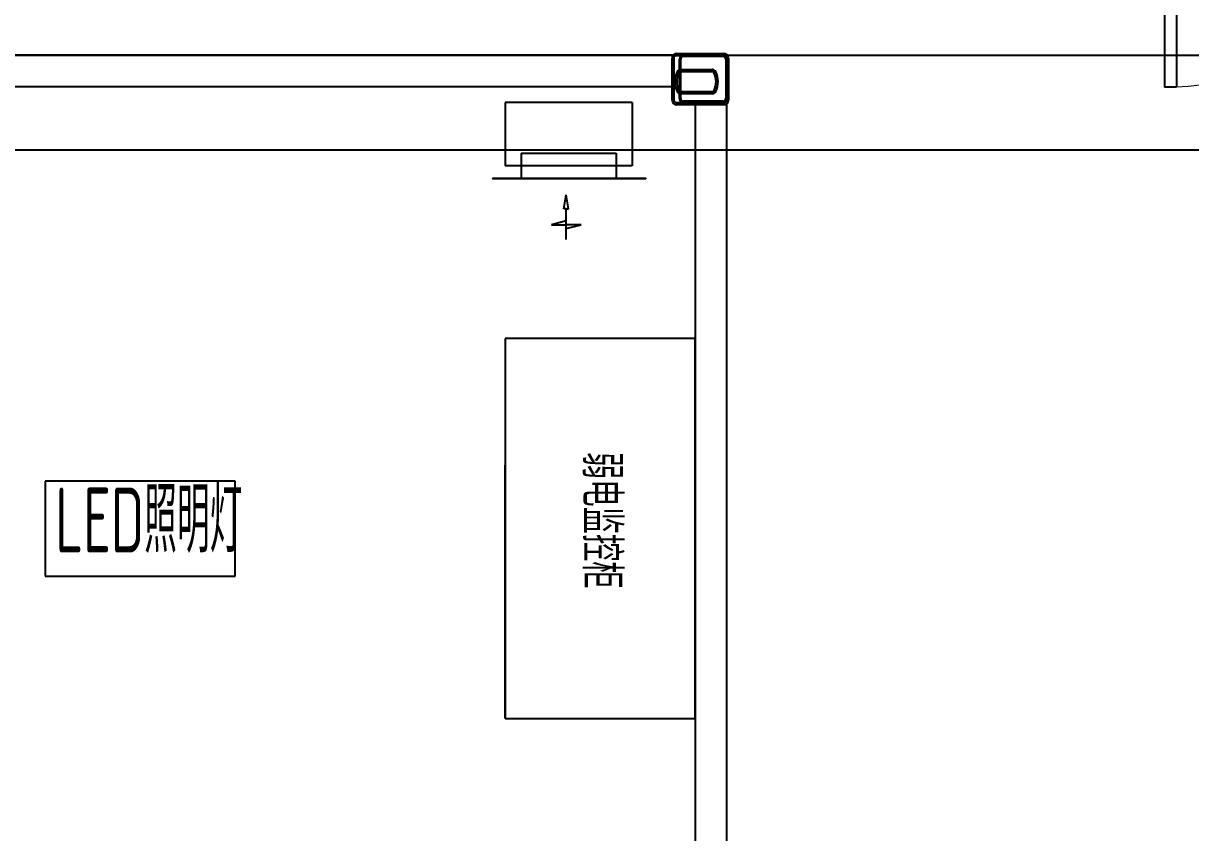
# Model space of a CAD drawing. Extents: x 758840 to 1108724, y -102573 to 143521.
# Drawn here: x 839160 to 842846, y 71227 to 73783 of the extents above; entities that cross this region are included whole.
import ezdxf

# ---------------------------------------------------------------- set-up
doc = ezdxf.new("R2010")
doc.units = 0
doc.header["$LTSCALE"] = 1000
doc.header["$MEASUREMENT"] = 0
for name, color, linetype in [('02电气-设备', 255, 'Continuous'), ('02电气-设备基础', 252, 'Continuous'), ('DOOR_FIRE', 4, 'Continuous')]:
    doc.layers.add(name, color=color, linetype=linetype)
doc.styles.add('Huarun_ziti', font='gbenor.shx', dxfattribs={"width": 0.7, "bigfont": 'gbcbig.shx'})
doc.styles.get("Standard").update_dxf_attribs({"font": 'gbenor.shx', "bigfont": 'gbcbig.shx'})

# ---------------------------------------------------------------- blocks, each defined once
blk = doc.blocks.new('BD4-SRAL0101')
at = {"layer": '02电气-设备'}
for p, q in [((8372519.9, -4140604.4), (8359159.9, -4140604.4)), ((8372519.9, -4140604.4), (8372519.9, -4140613.9)), ((8372519.9, -4140746.9), (8372519.9, -4140613.9)), ((8372525.9, -4140613.9), (8372519.9, -4140613.9)), ((8372525.9, -4140746.9), (8372525.9, -4140613.9)), ((8372534.4, -4140599.4), (8372683.4, -4140599.4)), ((8372534.4, -4140605.4), (8372534.4, -4140599.4)), ((8372534.4, -4140605.4), (8372683.4, -4140605.4)), ((8372542.9, -4140741.4), (8372542.9, -4140617.4)), ((8372546.9, -4140741.4), (8372546.9, -4140617.4)), ((8372555.9, -4140604.4), (8372679.9, -4140604.4)), ((8372555.9, -4140608.4), (8372679.9, -4140608.4)), ((8372683.4, -4140605.4), (8372683.4, -4140599.4)), ((8372688.9, -4140617.4), (8372688.9, -4140741.4)), ((8372691.9, -4140613.9), (8372691.9, -4140746.9)), ((8372691.9, -4140613.9), (8372697.9, -4140613.9)), ((8372692.9, -4140617.4), (8372692.9, -4140741.4)), ((8372697.9, -4140613.9), (8372697.9, -4140746.9)), ((8372541.2, -4140660.2), (8372535.4, -4140657.2)), ((8372547, -4140650.1), (8372645.8, -4140650.1)), ((8372547, -4140650.1), (8372547, -4140656.6)), ((8372547, -4140656.6), (8372645.8, -4140656.6)), ((8372645.8, -4140656.6), (8372645.8, -4140650.1)), ((8372651.6, -4140660.2), (8372657.4, -4140657.2)), ((8372519.9, -4140704.4), (8359159.9, -4140704.4)), ((8372535.4, -4140719.5), (8372541.2, -4140716.6)), ((8372547, -4140720.1), (8372547, -4140726.6)), ((8372645.8, -4140720.1), (8372547, -4140720.1)), ((8372645.8, -4140726.6), (8372547, -4140726.6)), ((8372645.8, -4140726.6), (8372645.8, -4140720.1)), ((8372651.6, -4140716.6), (8372657.4, -4140719.5)), ((8372393.2, -4140754.3), (8371992.8, -4140754.3)), ((8371992.8, -4140754.3), (8371992.8, -4140954.3)), ((8372393.2, -4140754.3), (8372393.2, -4140954.3)), ((8372519.9, -4140746.9), (8372525.9, -4140746.9)), ((8372683.4, -4140755.4), (8372534.4, -4140755.4)), ((8372534.4, -4140755.4), (8372534.4, -4140761.4)), ((8372683.4, -4140761.4), (8372534.4, -4140761.4)), ((8372679.9, -4140750.4), (8372555.9, -4140750.4)), ((8372679.9, -4140754.4), (8372555.9, -4140754.4)), ((8372692.9, -4140761.4), (8372592.9, -4140761.4)), ((8372592.9, -4140761.4), (8372592.9, -4143637.4)), ((8372683.4, -4140755.4), (8372683.4, -4140761.4)), ((8372691.9, -4140746.9), (8372697.9, -4140746.9)), ((8372692.9, -4143637.4), (8372692.9, -4140761.4)), ((8372042.8, -4140914.3), (8372343.2, -4140914.3)), ((8372042.8, -4140914.3), (8372042.8, -4140994.3)), ((8372343.2, -4140914.3), (8372343.2, -4140994.3)), ((8372393.2, -4140954.3), (8371992.8, -4140954.3)), ((8372178, -4141090.5, 200), (8372185.6, -4141046.1, 200)), ((8372193.1, -4141090.5, 200), (8372185.6, -4141046.1, 200)), ((8372185.6, -4141090.5, 200), (8372178, -4141090.5, 200)), ((8372185.6, -4141090.5, 200), (8372193.1, -4141090.5, 200)), ((8372185.6, -4141186.4, 200), (8372185.6, -4141090.5, 200)), ((8372185.6, -4141128.4, 200), (8372138.6, -4141140.5, 200)), ((8372138.6, -4141140.5, 200), (8372185.4, -4141140.5, 200)), ((8372232.3, -4141140.5, 200), (8372185.4, -4141140.5, 200)), ((8372185.6, -4141152.4, 200), (8372232.3, -4141140.5, 200)), ((8372592.9, -4141499.4), (8371992.9, -4141499.4)), ((8371992.9, -4141499.4), (8371992.9, -4142699.4)), ((8372592.9, -4142699.4), (8372592.9, -4141499.4)), ((8371992.9, -4142699.4), (8371992.9, -4141899.4)), ((8371992.9, -4142699.4), (8371992.9, -4141899.4)), ((8371992.9, -4142699.4), (8371992.9, -4141899.4)), ((8371992.9, -4142699.4), (8371992.9, -4141899.4)), ((8371140, -4141949.8), (8370540, -4141949.8)), ((8370540, -4141949.8), (8370540, -4142249.8)), ((8371140, -4142249.8), (8371140, -4141949.8)), ((8370540, -4142249.8), (8371140, -4142249.8)), ((8371992.9, -4142699.4), (8372592.9, -4142699.4))]:
    blk.add_line(p, q, dxfattribs=at)
for centre, radius, start, end in [((8372534.4, -4140613.9), 14.5, 90, 180), ((8372555.9, -4140617.4), 13, 90, 180), ((8372555.9, -4140617.4), 9, 90, 180), ((8372679.9, -4140617.4), 13, 0, 90), ((8372679.9, -4140617.4), 9, 0, 90), ((8372683.4, -4140613.9), 14.5, 0, 90), ((8372596.4, -4140688.4), 68.5, 152.938, 207.062), ((8372596.4, -4140688.4), 62, 152.938, 207.062), ((8372547, -4140663.1), 13, 90, 152.938), ((8372547, -4140663.1), 6.5, 90, 152.938), ((8372645.8, -4140663.1), 13, 27.062, 90), ((8372645.8, -4140663.1), 6.5, 27.062, 90), ((8372596.4, -4140688.4), 62, 332.938, 27.062), ((8372596.4, -4140688.4), 68.5, 332.938, 27.062), ((8372547, -4140713.6), 13, 207.062, 270), ((8372547, -4140713.6), 6.5, 207.062, 270), ((8372645.8, -4140713.6), 6.5, 270, 332.938), ((8372645.8, -4140713.6), 13, 270, 332.938), ((8372534.4, -4140746.9), 14.5, 180, 270), ((8372555.9, -4140741.4), 13, 180, 270), ((8372555.9, -4140741.4), 9, 180, 270), ((8372679.9, -4140741.4), 9, 270, 0), ((8372679.9, -4140741.4), 13, 270, 0), ((8372683.4, -4140746.9), 14.5, 270, 0)]:
    blk.add_arc(centre, radius, start, end, dxfattribs=at)
for points, knots in [([(8372525.9, -4140613.9), (8372526, -4140612.8), (8372526.2, -4140611.2), (8372527.2, -4140609.2), (8372528.3, -4140607.8), (8372529.7, -4140606.7), (8372531.7, -4140605.7), (8372533.3, -4140605.5), (8372534.4, -4140605.4)], [0, 0, 0, 0, 0.239461, 0.368353, 0.500015, 0.631652, 0.76056, 1, 1, 1, 1]), ([(8372683.4, -4140605.4), (8372684.5, -4140605.5), (8372686.1, -4140605.7), (8372688.1, -4140606.7), (8372689.4, -4140607.8), (8372690.5, -4140609.2), (8372691.6, -4140611.2), (8372691.8, -4140612.8), (8372691.9, -4140613.9)], [0, 0, 0, 0, 0.239439, 0.368347, 0.50001, 0.631648, 0.76054, 1, 1, 1, 1]), ([(8372534.4, -4140755.4), (8372533.3, -4140755.3), (8372531.7, -4140755.1), (8372529.7, -4140754), (8372528.3, -4140752.9), (8372527.2, -4140751.6), (8372526.2, -4140749.6), (8372526, -4140747.9), (8372525.9, -4140746.9)], [0, 0, 0, 0, 0.239442, 0.36835, 0.499986, 0.631633, 0.76054, 1, 1, 1, 1]), ([(8372691.9, -4140746.9), (8372691.8, -4140747.9), (8372691.6, -4140749.6), (8372690.5, -4140751.6), (8372689.4, -4140752.9), (8372688.1, -4140754), (8372686.1, -4140755.1), (8372684.5, -4140755.3), (8372683.4, -4140755.4)], [0, 0, 0, 0, 0.239458, 0.368366, 0.499989, 0.631652, 0.760559, 1, 1, 1, 1])]:
    blk.add_open_spline(points, degree=3, knots=knots, dxfattribs=at)
for points in [[(8371953, -4140994.3), (8372033, -4140994.3), (8372033, -4140994.3, 400), (8371953, -4140994.3, 400)], [(8371957.3, -4140994.3), (8372037.3, -4140994.3), (8372037.3, -4140994.3, 400), (8371957.3, -4140994.3, 400)], [(8372033, -4140994.3), (8372113, -4140994.3), (8372113, -4140994.3, 400), (8372033, -4140994.3, 400)], [(8372037.3, -4140994.3), (8372117.3, -4140994.3), (8372117.3, -4140994.3, 400), (8372037.3, -4140994.3, 400)], [(8372113, -4140994.3), (8372193, -4140994.3), (8372193, -4140994.3, 400), (8372113, -4140994.3, 400)], [(8372117.3, -4140994.3), (8372197.3, -4140994.3), (8372197.3, -4140994.3, 400), (8372117.3, -4140994.3, 400)], [(8372193, -4140994.3), (8372273, -4140994.3), (8372273, -4140994.3, 400), (8372193, -4140994.3, 400)], [(8372197.3, -4140994.3), (8372277.3, -4140994.3), (8372277.3, -4140994.3, 400), (8372197.3, -4140994.3, 400)], [(8372273, -4140994.3), (8372353, -4140994.3), (8372353, -4140994.3, 400), (8372273, -4140994.3, 400)], [(8372277.3, -4140994.3), (8372357.3, -4140994.3), (8372357.3, -4140994.3, 400), (8372277.3, -4140994.3, 400)], [(8372353, -4140994.3), (8372433, -4140994.3), (8372433, -4140994.3, 400), (8372353, -4140994.3, 400)], [(8372357.3, -4140994.3), (8372437.3, -4140994.3), (8372437.3, -4140994.3, 400), (8372357.3, -4140994.3, 400)]]:
    blk.add_3dface(points, dxfattribs=at)
blk.add_text('弱电监控柜', height=120, rotation=270, dxfattribs=at).set_placement((8372237.4, -4141857.5))
at = {"layer": '02电气-设备', "style": 'Huarun_ziti', "width": 0.7}
blk.add_text('LED照明灯', height=204.8, dxfattribs=at).set_placement((8370572.1, -4142175.1))
blk = doc.blocks.new('$DorLib2D$00000002')
for p, q in [((-0.5, 0), (-0.5, 0.4875)), ((-0.475, 0.4875), (-0.5, 0.4875)), ((-0.475, 0), (-0.475, 0.4875)), ((0.475, 0), (0.475, 0.4875)), ((0.475, 0.4875), (0.5, 0.4875)), ((0.5, 0), (0.5, 0.4875)), ((-0.5, 0), (-0.475, 0)), ((0.5, 0), (0.475, 0))]:
    blk.add_line(p, q)
at = {"lineweight": 13}
for centre, start, end in [((-0.4875, 0), 0, 88.5307), ((0.4875, 0), 91.4693, 180)]:
    blk.add_arc(centre, 0.4875, start, end, dxfattribs=at)

msp = doc.modelspace()

# ---------------------------------------------------------------- linework, layer by layer
at = {"layer": '02电气-设备基础'}
msp.add_lwpolyline([(845796.74, 73382.53), (792096.74, 73382.53), (792096.74, 73682.53), (845796.74, 73682.53)], close=True, dxfattribs=at)

# ---------------------------------------------------------------- block references
at = {"layer": '02电气-设备', "color": 8}
msp.add_blockref('BD4-SRAL0101', (-7531311.39, 4214286.87, 0), dxfattribs=at)
at = {"layer": 'DOOR_FIRE', "xscale": 1500, "yscale": -1500, "zscale": 150}
msp.add_blockref('$DorLib2D$00000002', (843513.66, 74312.5), dxfattribs=at)

doc.saveas('drawing.dxf')
